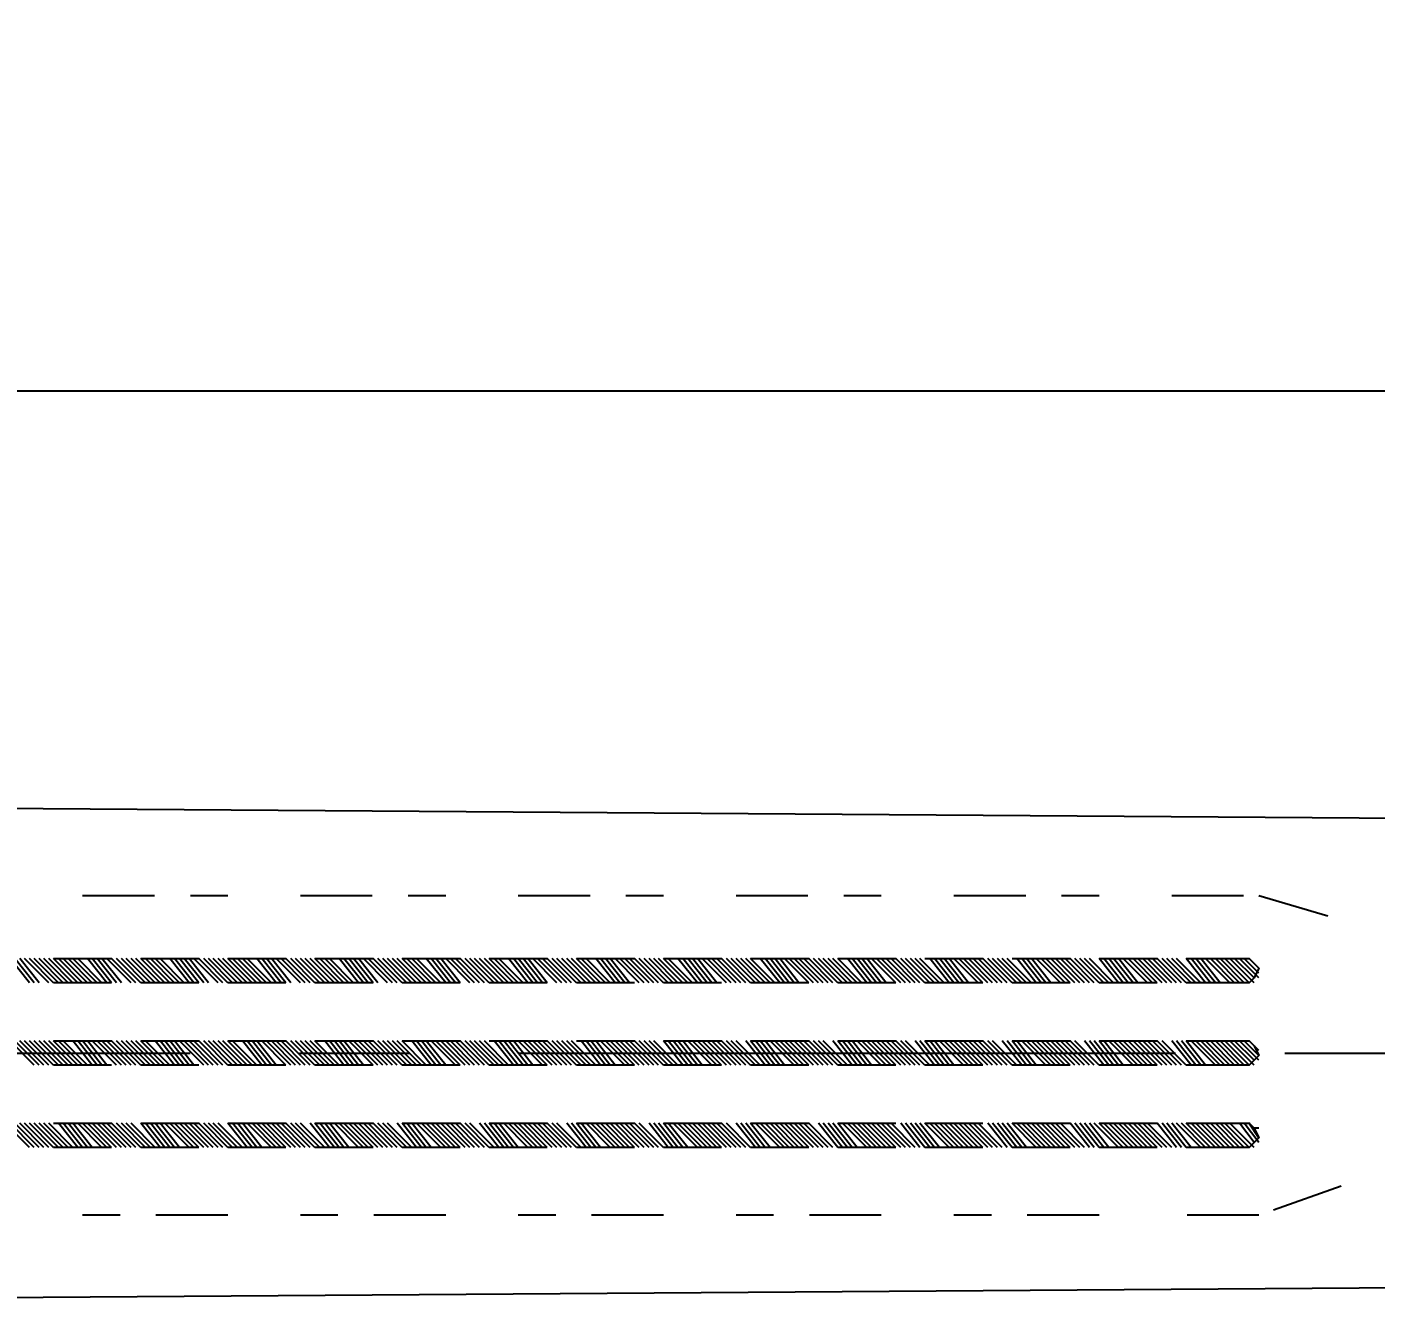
# Model space of a CAD drawing. Header units: millimetres. Extents: x 7018 to 13530, y 4187 to 5692.
# Drawn here: x 9951.52 to 9963.25, y 5208.81 to 5220.03 of the extents above; entities that cross this region are included whole.
import ezdxf

# ---------------------------------------------------------------- set-up
doc = ezdxf.new("R2010")
doc.units = ezdxf.units.MM
doc.linetypes.add('CENTER2', pattern=[28.575, 19.05, -3.175, 3.175, -3.175])
doc.linetypes.add('HIDDEN2', pattern=[0.1875, 0.125, -0.0625])
for name, color, linetype in [('Center Line', 2, 'CENTER2'), ('Dimension', 3, 'Continuous'), ('Hidden Line', 1, 'HIDDEN2')]:
    doc.layers.add(name, color=color, linetype=linetype)
doc.styles.get("Standard").update_dxf_attribs({"font": 'arial.ttf'})
doc.dimstyles.new('Standard$0', dxfattribs={"dimtxt": 2.3, "dimasz": 2, "dimexe": 1, "dimexo": 1, "dimgap": 1, "dimtad": 1, "dimdec": 1, "dimzin": 0, "dimdsep": 46, "dimtxsty": 'Standard', "dimcen": 0, "dimclrd": 4, "dimclre": 4, "dimclrt": 4, "dimadec": 1, "dimazin": 0, "dimtfac": 1, "dimtdec": 1, "dimtofl": 0, "dimtmove": 0, "dimatfit": 0, "dimfxl": 1, "dimtfillclr": 256, "dimtolj": 1, "dimtzin": 0, "dimlwd": -1, "dimlwe": -1, "dimarcsym": 1})

# ---------------------------------------------------------------- blocks, each defined once
blk = doc.blocks.new('*D2069')
at = {"layer": 'Defpoints', "color": 0, "transparency": 16777216}
for p in [(10077.711, 5216.858), (9928.786, 5213.351), (10077.711, 5213.351)]:
    blk.add_point(p, dxfattribs=at)
at = {"layer": 'Dimension', "color": 3, "transparency": 16777216}
for p, q in [((9928.786, 5213.601), (9928.786, 5217.108)), ((10077.711, 5213.601), (10077.711, 5217.108)), ((9930.786, 5216.858), (10075.711, 5216.858))]:
    blk.add_line(p, q, dxfattribs=at)
for points in [[(9930.786, 5217.191), (9930.786, 5216.525), (9928.786, 5216.858)], [(10075.711, 5217.191), (10075.711, 5216.525), (10077.711, 5216.858)]]:
    blk.add_solid(points, dxfattribs=at)
at = {"layer": 'Dimension', "transparency": 16777216, "insert": (10003.478, 5218.385), "char_height": 2.5, "attachment_point": 5}
blk.add_mtext('\\A1;149±2', dxfattribs=at)

msp = doc.modelspace()

# ---------------------------------------------------------------- linework, layer by layer
for p, q in [((9964.089, 5213.134), (9928.751, 5213.386)), ((9928.751, 5208.81), (9964.089, 5209.062))]:
    msp.add_line(p, q)
for points in [[(9951.537, 5211.709), (9951.369, 5211.919)], [(9951.579, 5211.709), (9951.411, 5211.919)], [(9951.622, 5211.709), (9951.453, 5211.919)], [(9951.706, 5211.709), (9951.495, 5211.919)], [(9951.748, 5211.709), (9951.537, 5211.919)], [(9951.79, 5211.709), (9951.579, 5211.919)], [(9951.832, 5211.709), (9951.622, 5211.919)], [(9951.874, 5211.709), (9951.664, 5211.919)], [(9951.916, 5211.709), (9951.706, 5211.919)], [(9951.959, 5211.709), (9951.748, 5211.919)], [(9951.748, 5211.919), (9952.253, 5211.919)], [(9952.001, 5211.709), (9951.79, 5211.919)], [(9952.043, 5211.709), (9951.832, 5211.919)], [(9952.085, 5211.709), (9951.874, 5211.919)], [(9952.127, 5211.709), (9951.916, 5211.919)], [(9952.169, 5211.709), (9951.959, 5211.919)], [(9952.211, 5211.709), (9952.043, 5211.919)], [(9952.253, 5211.709), (9952.085, 5211.919)], [(9952.296, 5211.709), (9952.127, 5211.919)], [(9952.338, 5211.709), (9952.169, 5211.919)], [(9952.422, 5211.709), (9952.211, 5211.919)], [(9952.464, 5211.709), (9952.253, 5211.919)], [(9952.506, 5211.709), (9952.296, 5211.919)], [(9952.548, 5211.709), (9952.338, 5211.919)], [(9952.59, 5211.709), (9952.38, 5211.919)], [(9952.632, 5211.709), (9952.422, 5211.919)], [(9952.675, 5211.709), (9952.464, 5211.919)], [(9952.717, 5211.709), (9952.506, 5211.919)], [(9952.506, 5211.919), (9953.012, 5211.919)], [(9952.759, 5211.709), (9952.548, 5211.919)], [(9952.801, 5211.709), (9952.59, 5211.919)], [(9952.843, 5211.709), (9952.632, 5211.919)], [(9952.885, 5211.709), (9952.675, 5211.919)], [(9952.927, 5211.709), (9952.759, 5211.919)], [(9952.969, 5211.709), (9952.801, 5211.919)], [(9953.012, 5211.709), (9952.843, 5211.919)], [(9953.054, 5211.709), (9952.885, 5211.919)], [(9953.096, 5211.709), (9952.927, 5211.919)], [(9953.18, 5211.709), (9952.969, 5211.919)], [(9953.222, 5211.709), (9953.012, 5211.919)], [(9953.264, 5211.709), (9953.054, 5211.919)], [(9953.306, 5211.709), (9953.096, 5211.919)], [(9953.349, 5211.709), (9953.138, 5211.919)], [(9953.391, 5211.709), (9953.18, 5211.919)], [(9953.433, 5211.709), (9953.222, 5211.919)], [(9953.475, 5211.709), (9953.264, 5211.919)], [(9953.264, 5211.919), (9953.77, 5211.919)], [(9953.517, 5211.709), (9953.306, 5211.919)], [(9953.559, 5211.709), (9953.349, 5211.919)], [(9953.601, 5211.709), (9953.391, 5211.919)], [(9953.643, 5211.709), (9953.433, 5211.919)], [(9953.685, 5211.709), (9953.517, 5211.919)], [(9953.728, 5211.709), (9953.559, 5211.919)], [(9953.77, 5211.709), (9953.601, 5211.919)], [(9953.812, 5211.709), (9953.643, 5211.919)], [(9953.896, 5211.709), (9953.685, 5211.919)], [(9953.938, 5211.709), (9953.728, 5211.919)], [(9953.98, 5211.709), (9953.77, 5211.919)], [(9954.022, 5211.709), (9953.812, 5211.919)], [(9954.065, 5211.709), (9953.854, 5211.919)], [(9954.107, 5211.709), (9953.896, 5211.919)], [(9954.149, 5211.709), (9953.938, 5211.919)], [(9954.191, 5211.709), (9953.98, 5211.919)], [(9954.233, 5211.709), (9954.022, 5211.919)], [(9954.022, 5211.919), (9954.528, 5211.919)], [(9954.275, 5211.709), (9954.065, 5211.919)], [(9954.317, 5211.709), (9954.107, 5211.919)], [(9954.359, 5211.709), (9954.149, 5211.919)], [(9954.402, 5211.709), (9954.233, 5211.919)], [(9954.444, 5211.709), (9954.275, 5211.919)], [(9954.486, 5211.709), (9954.317, 5211.919)], [(9954.528, 5211.709), (9954.359, 5211.919)], [(9954.57, 5211.709), (9954.402, 5211.919)], [(9954.654, 5211.709), (9954.444, 5211.919)], [(9954.696, 5211.709), (9954.486, 5211.919)], [(9954.738, 5211.709), (9954.528, 5211.919)], [(9954.781, 5211.709), (9954.57, 5211.919)], [(9954.823, 5211.709), (9954.612, 5211.919)], [(9954.865, 5211.709), (9954.654, 5211.919)], [(9954.907, 5211.709), (9954.696, 5211.919)], [(9954.949, 5211.709), (9954.738, 5211.919)], [(9954.991, 5211.709), (9954.781, 5211.919)], [(9954.781, 5211.919), (9955.286, 5211.919)], [(9955.033, 5211.709), (9954.823, 5211.919)], [(9955.075, 5211.709), (9954.865, 5211.919)], [(9955.118, 5211.709), (9954.907, 5211.919)], [(9955.16, 5211.709), (9954.991, 5211.919)], [(9955.202, 5211.709), (9955.033, 5211.919)], [(9955.244, 5211.709), (9955.075, 5211.919)], [(9955.286, 5211.709), (9955.118, 5211.919)], [(9955.37, 5211.709), (9955.16, 5211.919)], [(9955.412, 5211.709), (9955.202, 5211.919)], [(9955.454, 5211.709), (9955.244, 5211.919)], [(9955.497, 5211.709), (9955.286, 5211.919)], [(9955.539, 5211.709), (9955.328, 5211.919)], [(9955.581, 5211.709), (9955.37, 5211.919)], [(9955.623, 5211.709), (9955.412, 5211.919)], [(9955.665, 5211.709), (9955.454, 5211.919)], [(9955.707, 5211.709), (9955.497, 5211.919)], [(9955.749, 5211.709), (9955.539, 5211.919)], [(9955.539, 5211.919), (9956.044, 5211.919)], [(9955.791, 5211.709), (9955.581, 5211.919)], [(9955.834, 5211.709), (9955.623, 5211.919)], [(9955.876, 5211.709), (9955.707, 5211.919)], [(9955.918, 5211.709), (9955.749, 5211.919)], [(9955.96, 5211.709), (9955.791, 5211.919)], [(9956.002, 5211.709), (9955.834, 5211.919)], [(9956.044, 5211.709), (9955.876, 5211.919)], [(9956.128, 5211.709), (9955.918, 5211.919)], [(9956.171, 5211.709), (9955.96, 5211.919)], [(9956.213, 5211.709), (9956.002, 5211.919)], [(9956.255, 5211.709), (9956.044, 5211.919)], [(9956.297, 5211.709), (9956.086, 5211.919)], [(9956.339, 5211.709), (9956.128, 5211.919)], [(9956.381, 5211.709), (9956.171, 5211.919)], [(9956.423, 5211.709), (9956.213, 5211.919)], [(9956.465, 5211.709), (9956.255, 5211.919)], [(9956.507, 5211.709), (9956.297, 5211.919)], [(9956.297, 5211.919), (9956.802, 5211.919)], [(9956.55, 5211.709), (9956.339, 5211.919)], [(9956.592, 5211.709), (9956.381, 5211.919)], [(9956.634, 5211.709), (9956.465, 5211.919)], [(9956.676, 5211.709), (9956.507, 5211.919)], [(9956.718, 5211.709), (9956.55, 5211.919)], [(9956.76, 5211.709), (9956.592, 5211.919)], [(9956.844, 5211.709), (9956.634, 5211.919)], [(9956.887, 5211.709), (9956.676, 5211.919)], [(9956.929, 5211.709), (9956.718, 5211.919)], [(9956.971, 5211.709), (9956.76, 5211.919)], [(9957.013, 5211.709), (9956.802, 5211.919)], [(9957.055, 5211.709), (9956.844, 5211.919)], [(9957.097, 5211.709), (9956.887, 5211.919)], [(9957.139, 5211.709), (9956.929, 5211.919)], [(9957.181, 5211.709), (9956.971, 5211.919)], [(9957.224, 5211.709), (9957.013, 5211.919)], [(9957.266, 5211.709), (9957.055, 5211.919)], [(9957.055, 5211.919), (9957.56, 5211.919)], [(9957.308, 5211.709), (9957.097, 5211.919)], [(9957.35, 5211.709), (9957.181, 5211.919)], [(9957.392, 5211.709), (9957.224, 5211.919)], [(9957.434, 5211.709), (9957.266, 5211.919)], [(9957.476, 5211.709), (9957.308, 5211.919)], [(9957.518, 5211.709), (9957.35, 5211.919)], [(9957.603, 5211.709), (9957.392, 5211.919)], [(9957.645, 5211.709), (9957.434, 5211.919)], [(9957.687, 5211.709), (9957.476, 5211.919)], [(9957.729, 5211.709), (9957.518, 5211.919)], [(9957.771, 5211.709), (9957.56, 5211.919)], [(9957.813, 5211.709), (9957.603, 5211.919)], [(9957.855, 5211.709), (9957.645, 5211.919)], [(9957.897, 5211.709), (9957.687, 5211.919)], [(9957.94, 5211.709), (9957.729, 5211.919)], [(9957.982, 5211.709), (9957.771, 5211.919)], [(9958.024, 5211.709), (9957.813, 5211.919)], [(9957.813, 5211.919), (9958.319, 5211.919)], [(9958.066, 5211.709), (9957.897, 5211.919)], [(9958.108, 5211.709), (9957.94, 5211.919)], [(9958.15, 5211.709), (9957.982, 5211.919)], [(9958.192, 5211.709), (9958.024, 5211.919)], [(9958.234, 5211.709), (9958.066, 5211.919)], [(9958.319, 5211.709), (9958.108, 5211.919)], [(9958.361, 5211.709), (9958.15, 5211.919)], [(9958.403, 5211.709), (9958.192, 5211.919)], [(9958.445, 5211.709), (9958.234, 5211.919)], [(9958.487, 5211.709), (9958.277, 5211.919)], [(9958.529, 5211.709), (9958.319, 5211.919)], [(9958.571, 5211.709), (9958.361, 5211.919)], [(9958.613, 5211.709), (9958.403, 5211.919)], [(9958.656, 5211.709), (9958.445, 5211.919)], [(9958.698, 5211.709), (9958.487, 5211.919)], [(9958.74, 5211.709), (9958.529, 5211.919)], [(9958.782, 5211.709), (9958.571, 5211.919)], [(9958.571, 5211.919), (9959.077, 5211.919)], [(9958.824, 5211.709), (9958.656, 5211.919)], [(9958.866, 5211.709), (9958.698, 5211.919)], [(9958.908, 5211.709), (9958.74, 5211.919)], [(9958.95, 5211.709), (9958.782, 5211.919)], [(9958.993, 5211.709), (9958.824, 5211.919)], [(9959.077, 5211.709), (9958.866, 5211.919)], [(9959.119, 5211.709), (9958.908, 5211.919)], [(9959.161, 5211.709), (9958.95, 5211.919)], [(9959.203, 5211.709), (9958.993, 5211.919)], [(9959.245, 5211.709), (9959.035, 5211.919)], [(9959.287, 5211.709), (9959.077, 5211.919)], [(9959.329, 5211.709), (9959.119, 5211.919)], [(9959.372, 5211.709), (9959.161, 5211.919)], [(9959.414, 5211.709), (9959.203, 5211.919)], [(9959.456, 5211.709), (9959.245, 5211.919)], [(9959.498, 5211.709), (9959.287, 5211.919)], [(9959.329, 5211.919), (9959.835, 5211.919)], [(9959.54, 5211.709), (9959.372, 5211.919)], [(9959.582, 5211.709), (9959.414, 5211.919)], [(9959.624, 5211.709), (9959.456, 5211.919)], [(9959.666, 5211.709), (9959.498, 5211.919)], [(9959.709, 5211.709), (9959.54, 5211.919)], [(9959.793, 5211.709), (9959.582, 5211.919)], [(9959.835, 5211.709), (9959.624, 5211.919)], [(9959.877, 5211.709), (9959.666, 5211.919)], [(9959.919, 5211.709), (9959.709, 5211.919)], [(9959.961, 5211.709), (9959.751, 5211.919)], [(9960.003, 5211.709), (9959.793, 5211.919)], [(9960.046, 5211.709), (9959.835, 5211.919)], [(9960.088, 5211.709), (9959.877, 5211.919)], [(9960.13, 5211.709), (9959.919, 5211.919)], [(9960.172, 5211.709), (9959.961, 5211.919)], [(9960.214, 5211.709), (9960.003, 5211.919)], [(9960.256, 5211.709), (9960.046, 5211.919)], [(9960.088, 5211.919), (9960.593, 5211.919)], [(9960.298, 5211.709), (9960.13, 5211.919)], [(9960.34, 5211.709), (9960.172, 5211.919)], [(9960.382, 5211.709), (9960.214, 5211.919)], [(9960.425, 5211.709), (9960.256, 5211.919)], [(9960.509, 5211.709), (9960.298, 5211.919)], [(9960.551, 5211.709), (9960.34, 5211.919)], [(9960.593, 5211.709), (9960.382, 5211.919)], [(9960.635, 5211.709), (9960.425, 5211.919)], [(9960.677, 5211.709), (9960.467, 5211.919)], [(9960.719, 5211.709), (9960.509, 5211.919)], [(9960.762, 5211.709), (9960.551, 5211.919)], [(9960.804, 5211.709), (9960.593, 5211.919)], [(9960.846, 5211.709), (9960.635, 5211.919)], [(9960.888, 5211.709), (9960.677, 5211.919)], [(9960.93, 5211.709), (9960.719, 5211.919)], [(9960.972, 5211.709), (9960.762, 5211.919)], [(9961.014, 5211.709), (9960.846, 5211.919)], [(9960.846, 5211.919), (9961.351, 5211.919)], [(9961.056, 5211.709), (9960.888, 5211.919)], [(9961.099, 5211.709), (9960.93, 5211.919)], [(9961.141, 5211.709), (9960.972, 5211.919)], [(9961.183, 5211.709), (9961.014, 5211.919)], [(9961.267, 5211.709), (9961.056, 5211.919)], [(9961.309, 5211.709), (9961.099, 5211.919)], [(9961.351, 5211.709), (9961.141, 5211.919)], [(9961.393, 5211.709), (9961.183, 5211.919)], [(9961.435, 5211.709), (9961.225, 5211.919)], [(9961.478, 5211.709), (9961.267, 5211.919)], [(9961.52, 5211.709), (9961.309, 5211.919)], [(9961.562, 5211.709), (9961.351, 5211.919)], [(9961.604, 5211.709), (9961.393, 5211.919)], [(9961.646, 5211.709), (9961.435, 5211.919)], [(9961.688, 5211.709), (9961.478, 5211.919)], [(9961.73, 5211.709), (9961.52, 5211.919)], [(9961.772, 5211.709), (9961.604, 5211.919)], [(9961.604, 5211.919), (9962.151, 5211.919), (9962.194, 5211.877), (9962.236, 5211.835), (9962.194, 5211.751), (9962.151, 5211.709), (9961.604, 5211.709)], [(9961.815, 5211.709), (9961.646, 5211.919)], [(9961.857, 5211.709), (9961.688, 5211.919)], [(9961.899, 5211.709), (9961.73, 5211.919)], [(9961.983, 5211.709), (9961.772, 5211.919)], [(9962.025, 5211.709), (9961.815, 5211.919)], [(9962.067, 5211.709), (9961.857, 5211.919)], [(9962.109, 5211.709), (9961.899, 5211.919)], [(9962.151, 5211.709), (9961.941, 5211.919)], [(9962.194, 5211.709), (9961.983, 5211.919)], [(9962.194, 5211.751), (9962.025, 5211.919)], [(9962.236, 5211.751), (9962.067, 5211.919)], [(9962.236, 5211.793), (9962.109, 5211.919)], [(9962.236, 5211.835), (9962.151, 5211.919)], [(9952.253, 5211.709), (9951.748, 5211.709)], [(9953.012, 5211.709), (9952.506, 5211.709)], [(9953.77, 5211.709), (9953.264, 5211.709)], [(9954.528, 5211.709), (9954.022, 5211.709)], [(9955.286, 5211.709), (9954.781, 5211.709)], [(9956.044, 5211.709), (9955.539, 5211.709)], [(9956.802, 5211.709), (9956.297, 5211.709)], [(9957.56, 5211.709), (9957.055, 5211.709)], [(9958.319, 5211.709), (9957.813, 5211.709)], [(9959.077, 5211.709), (9958.571, 5211.709)], [(9959.835, 5211.709), (9959.329, 5211.709)], [(9960.593, 5211.709), (9960.088, 5211.709)], [(9961.351, 5211.709), (9960.846, 5211.709)], [(9951.579, 5210.993), (9951.369, 5211.203)], [(9951.622, 5210.993), (9951.411, 5211.203)], [(9951.664, 5210.993), (9951.453, 5211.203)], [(9951.706, 5210.993), (9951.495, 5211.203)], [(9951.748, 5210.993), (9951.537, 5211.203)], [(9951.79, 5210.993), (9951.579, 5211.203)], [(9951.832, 5210.993), (9951.622, 5211.203)], [(9951.874, 5210.993), (9951.664, 5211.203)], [(9951.916, 5210.993), (9951.706, 5211.203)], [(9951.959, 5210.993), (9951.748, 5211.203)], [(9951.748, 5211.203), (9952.253, 5211.203)], [(9952.001, 5210.993), (9951.79, 5211.203)], [(9952.043, 5210.993), (9951.832, 5211.203)], [(9952.085, 5210.993), (9951.916, 5211.203)], [(9952.127, 5210.993), (9951.959, 5211.203)], [(9952.169, 5210.993), (9952.001, 5211.203)], [(9952.211, 5210.993), (9952.043, 5211.203)], [(9952.296, 5210.993), (9952.085, 5211.203)], [(9952.338, 5210.993), (9952.127, 5211.203)], [(9952.38, 5210.993), (9952.169, 5211.203)], [(9952.422, 5210.993), (9952.211, 5211.203)], [(9952.464, 5210.993), (9952.253, 5211.203)], [(9952.506, 5210.993), (9952.296, 5211.203)], [(9952.548, 5210.993), (9952.338, 5211.203)], [(9952.59, 5210.993), (9952.38, 5211.203)], [(9952.632, 5210.993), (9952.422, 5211.203)], [(9952.675, 5210.993), (9952.464, 5211.203)], [(9952.717, 5210.993), (9952.506, 5211.203)], [(9952.506, 5211.203), (9953.012, 5211.203)], [(9952.759, 5210.993), (9952.548, 5211.203)], [(9952.801, 5210.993), (9952.632, 5211.203)], [(9952.843, 5210.993), (9952.675, 5211.203)], [(9952.885, 5210.993), (9952.717, 5211.203)], [(9952.927, 5210.993), (9952.759, 5211.203)], [(9952.969, 5210.993), (9952.801, 5211.203)], [(9953.054, 5210.993), (9952.843, 5211.203)], [(9953.096, 5210.993), (9952.885, 5211.203)], [(9953.138, 5210.993), (9952.927, 5211.203)], [(9953.18, 5210.993), (9952.969, 5211.203)], [(9953.222, 5210.993), (9953.012, 5211.203)], [(9953.264, 5210.993), (9953.054, 5211.203)], [(9953.306, 5210.993), (9953.096, 5211.203)], [(9953.349, 5210.993), (9953.138, 5211.203)], [(9953.391, 5210.993), (9953.18, 5211.203)], [(9953.433, 5210.993), (9953.222, 5211.203)], [(9953.475, 5210.993), (9953.264, 5211.203)], [(9953.264, 5211.203), (9953.77, 5211.203)], [(9953.517, 5210.993), (9953.306, 5211.203)], [(9953.559, 5210.993), (9953.391, 5211.203)], [(9953.601, 5210.993), (9953.433, 5211.203)], [(9953.643, 5210.993), (9953.475, 5211.203)], [(9953.685, 5210.993), (9953.517, 5211.203)], [(9953.77, 5210.993), (9953.559, 5211.203)], [(9953.812, 5210.993), (9953.601, 5211.203)], [(9953.854, 5210.993), (9953.643, 5211.203)], [(9953.896, 5210.993), (9953.685, 5211.203)], [(9953.938, 5210.993), (9953.728, 5211.203)], [(9953.98, 5210.993), (9953.77, 5211.203)], [(9954.022, 5210.993), (9953.812, 5211.203)], [(9954.065, 5210.993), (9953.854, 5211.203)], [(9954.107, 5210.993), (9953.896, 5211.203)], [(9954.149, 5210.993), (9953.938, 5211.203)], [(9954.191, 5210.993), (9953.98, 5211.203)], [(9954.233, 5210.993), (9954.022, 5211.203)], [(9954.022, 5211.203), (9954.528, 5211.203)], [(9954.275, 5210.993), (9954.107, 5211.203)], [(9954.317, 5210.993), (9954.149, 5211.203)], [(9954.359, 5210.993), (9954.191, 5211.203)], [(9954.402, 5210.993), (9954.233, 5211.203)], [(9954.444, 5210.993), (9954.275, 5211.203)], [(9954.528, 5210.993), (9954.317, 5211.203)], [(9954.57, 5210.993), (9954.359, 5211.203)], [(9954.612, 5210.993), (9954.402, 5211.203)], [(9954.654, 5210.993), (9954.444, 5211.203)], [(9954.696, 5210.993), (9954.486, 5211.203)], [(9954.738, 5210.993), (9954.528, 5211.203)], [(9954.781, 5210.993), (9954.57, 5211.203)], [(9954.823, 5210.993), (9954.612, 5211.203)], [(9954.865, 5210.993), (9954.654, 5211.203)], [(9954.907, 5210.993), (9954.696, 5211.203)], [(9954.949, 5210.993), (9954.738, 5211.203)], [(9954.991, 5210.993), (9954.781, 5211.203)], [(9954.781, 5211.203), (9955.286, 5211.203)], [(9955.033, 5210.993), (9954.865, 5211.203)], [(9955.075, 5210.993), (9954.907, 5211.203)], [(9955.118, 5210.993), (9954.949, 5211.203)], [(9955.16, 5210.993), (9954.991, 5211.203)], [(9955.244, 5210.993), (9955.033, 5211.203)], [(9955.286, 5210.993), (9955.075, 5211.203)], [(9955.328, 5210.993), (9955.118, 5211.203)], [(9955.37, 5210.993), (9955.16, 5211.203)], [(9955.412, 5210.993), (9955.202, 5211.203)], [(9955.454, 5210.993), (9955.244, 5211.203)], [(9955.497, 5210.993), (9955.286, 5211.203)], [(9955.539, 5210.993), (9955.328, 5211.203)], [(9955.581, 5210.993), (9955.37, 5211.203)], [(9955.623, 5210.993), (9955.412, 5211.203)], [(9955.665, 5210.993), (9955.454, 5211.203)], [(9955.707, 5210.993), (9955.497, 5211.203)], [(9955.539, 5211.203), (9956.044, 5211.203)], [(9955.749, 5210.993), (9955.581, 5211.203)], [(9955.791, 5210.993), (9955.623, 5211.203)], [(9955.834, 5210.993), (9955.665, 5211.203)], [(9955.876, 5210.993), (9955.707, 5211.203)], [(9955.918, 5210.993), (9955.749, 5211.203)], [(9956.002, 5210.993), (9955.791, 5211.203)], [(9956.044, 5210.993), (9955.834, 5211.203)], [(9956.086, 5210.993), (9955.876, 5211.203)], [(9956.128, 5210.993), (9955.918, 5211.203)], [(9956.171, 5210.993), (9955.96, 5211.203)], [(9956.213, 5210.993), (9956.002, 5211.203)], [(9956.255, 5210.993), (9956.044, 5211.203)], [(9956.297, 5210.993), (9956.086, 5211.203)], [(9956.339, 5210.993), (9956.128, 5211.203)], [(9956.381, 5210.993), (9956.171, 5211.203)], [(9956.423, 5210.993), (9956.213, 5211.203)], [(9956.465, 5210.993), (9956.255, 5211.203)], [(9956.297, 5211.203), (9956.802, 5211.203)], [(9956.507, 5210.993), (9956.339, 5211.203)], [(9956.55, 5210.993), (9956.381, 5211.203)], [(9956.592, 5210.993), (9956.423, 5211.203)], [(9956.634, 5210.993), (9956.465, 5211.203)], [(9956.718, 5210.993), (9956.507, 5211.203)], [(9956.76, 5210.993), (9956.55, 5211.203)], [(9956.802, 5210.993), (9956.592, 5211.203)], [(9956.844, 5210.993), (9956.634, 5211.203)], [(9956.887, 5210.993), (9956.676, 5211.203)], [(9956.929, 5210.993), (9956.718, 5211.203)], [(9956.971, 5210.993), (9956.76, 5211.203)], [(9957.013, 5210.993), (9956.802, 5211.203)], [(9957.055, 5210.993), (9956.844, 5211.203)], [(9957.097, 5210.993), (9956.887, 5211.203)], [(9957.139, 5210.993), (9956.929, 5211.203)], [(9957.181, 5210.993), (9956.971, 5211.203)], [(9957.224, 5210.993), (9957.055, 5211.203)], [(9957.055, 5211.203), (9957.56, 5211.203)], [(9957.266, 5210.993), (9957.097, 5211.203)], [(9957.308, 5210.993), (9957.139, 5211.203)], [(9957.35, 5210.993), (9957.181, 5211.203)], [(9957.392, 5210.993), (9957.224, 5211.203)], [(9957.476, 5210.993), (9957.266, 5211.203)], [(9957.518, 5210.993), (9957.308, 5211.203)], [(9957.56, 5210.993), (9957.35, 5211.203)], [(9957.603, 5210.993), (9957.392, 5211.203)], [(9957.645, 5210.993), (9957.434, 5211.203)], [(9957.687, 5210.993), (9957.476, 5211.203)], [(9957.729, 5210.993), (9957.518, 5211.203)], [(9957.771, 5210.993), (9957.56, 5211.203)], [(9957.813, 5210.993), (9957.603, 5211.203)], [(9957.855, 5210.993), (9957.645, 5211.203)], [(9957.897, 5210.993), (9957.687, 5211.203)], [(9957.94, 5210.993), (9957.771, 5211.203)], [(9957.982, 5210.993), (9957.813, 5211.203)], [(9957.813, 5211.203), (9958.319, 5211.203)], [(9958.024, 5210.993), (9957.855, 5211.203)], [(9958.066, 5210.993), (9957.897, 5211.203)], [(9958.108, 5210.993), (9957.94, 5211.203)], [(9958.192, 5210.993), (9957.982, 5211.203)], [(9958.234, 5210.993), (9958.024, 5211.203)], [(9958.277, 5210.993), (9958.066, 5211.203)], [(9958.319, 5210.993), (9958.108, 5211.203)], [(9958.361, 5210.993), (9958.15, 5211.203)], [(9958.403, 5210.993), (9958.192, 5211.203)], [(9958.445, 5210.993), (9958.234, 5211.203)], [(9958.487, 5210.993), (9958.277, 5211.203)], [(9958.529, 5210.993), (9958.319, 5211.203)], [(9958.571, 5210.993), (9958.361, 5211.203)], [(9958.613, 5210.993), (9958.403, 5211.203)], [(9958.656, 5210.993), (9958.445, 5211.203)], [(9958.698, 5210.993), (9958.529, 5211.203)], [(9958.74, 5210.993), (9958.571, 5211.203)], [(9958.571, 5211.203), (9959.077, 5211.203)], [(9958.782, 5210.993), (9958.613, 5211.203)], [(9958.824, 5210.993), (9958.656, 5211.203)], [(9958.866, 5210.993), (9958.698, 5211.203)], [(9958.95, 5210.993), (9958.74, 5211.203)], [(9958.993, 5210.993), (9958.782, 5211.203)], [(9959.035, 5210.993), (9958.824, 5211.203)], [(9959.077, 5210.993), (9958.866, 5211.203)], [(9959.119, 5210.993), (9958.908, 5211.203)], [(9959.161, 5210.993), (9958.95, 5211.203)], [(9959.203, 5210.993), (9958.993, 5211.203)], [(9959.245, 5210.993), (9959.035, 5211.203)], [(9959.287, 5210.993), (9959.077, 5211.203)], [(9959.329, 5210.993), (9959.119, 5211.203)], [(9959.372, 5210.993), (9959.161, 5211.203)], [(9959.414, 5210.993), (9959.245, 5211.203)], [(9959.456, 5210.993), (9959.287, 5211.203)], [(9959.498, 5210.993), (9959.329, 5211.203)], [(9959.329, 5211.203), (9959.835, 5211.203)], [(9959.54, 5210.993), (9959.372, 5211.203)], [(9959.582, 5210.993), (9959.414, 5211.203)], [(9959.666, 5210.993), (9959.456, 5211.203)], [(9959.709, 5210.993), (9959.498, 5211.203)], [(9959.751, 5210.993), (9959.54, 5211.203)], [(9959.793, 5210.993), (9959.582, 5211.203)], [(9959.835, 5210.993), (9959.624, 5211.203)], [(9959.877, 5210.993), (9959.666, 5211.203)], [(9959.919, 5210.993), (9959.709, 5211.203)], [(9959.961, 5210.993), (9959.751, 5211.203)], [(9960.003, 5210.993), (9959.793, 5211.203)], [(9960.046, 5210.993), (9959.835, 5211.203)], [(9960.088, 5210.993), (9959.877, 5211.203)], [(9960.13, 5210.993), (9959.919, 5211.203)], [(9960.172, 5210.993), (9960.003, 5211.203)], [(9960.214, 5210.993), (9960.046, 5211.203)], [(9960.256, 5210.993), (9960.088, 5211.203)], [(9960.088, 5211.203), (9960.593, 5211.203)], [(9960.298, 5210.993), (9960.13, 5211.203)], [(9960.382, 5210.993), (9960.172, 5211.203)], [(9960.425, 5210.993), (9960.214, 5211.203)], [(9960.467, 5210.993), (9960.256, 5211.203)], [(9960.509, 5210.993), (9960.298, 5211.203)], [(9960.551, 5210.993), (9960.34, 5211.203)], [(9960.593, 5210.993), (9960.382, 5211.203)], [(9960.635, 5210.993), (9960.425, 5211.203)], [(9960.677, 5210.993), (9960.467, 5211.203)], [(9960.719, 5210.993), (9960.509, 5211.203)], [(9960.762, 5210.993), (9960.551, 5211.203)], [(9960.804, 5210.993), (9960.593, 5211.203)], [(9960.846, 5210.993), (9960.635, 5211.203)], [(9960.888, 5210.993), (9960.719, 5211.203)], [(9960.93, 5210.993), (9960.762, 5211.203)], [(9960.972, 5210.993), (9960.804, 5211.203)], [(9961.014, 5210.993), (9960.846, 5211.203)], [(9960.846, 5211.203), (9961.351, 5211.203)], [(9961.056, 5210.993), (9960.888, 5211.203)], [(9961.141, 5210.993), (9960.93, 5211.203)], [(9961.183, 5210.993), (9960.972, 5211.203)], [(9961.225, 5210.993), (9961.014, 5211.203)], [(9961.267, 5210.993), (9961.056, 5211.203)], [(9961.309, 5210.993), (9961.099, 5211.203)], [(9961.351, 5210.993), (9961.141, 5211.203)], [(9961.393, 5210.993), (9961.183, 5211.203)], [(9961.435, 5210.993), (9961.225, 5211.203)], [(9961.478, 5210.993), (9961.267, 5211.203)], [(9961.52, 5210.993), (9961.309, 5211.203)], [(9961.562, 5210.993), (9961.351, 5211.203)], [(9961.604, 5210.993), (9961.393, 5211.203)], [(9961.646, 5210.993), (9961.478, 5211.203)], [(9961.688, 5210.993), (9961.52, 5211.203)], [(9961.73, 5210.993), (9961.562, 5211.203)], [(9961.772, 5210.993), (9961.604, 5211.203)], [(9961.604, 5211.203), (9962.151, 5211.203), (9962.194, 5211.161), (9962.236, 5211.077), (9962.194, 5211.035), (9962.151, 5210.993), (9961.604, 5210.993)], [(9961.857, 5210.993), (9961.646, 5211.203)], [(9961.899, 5210.993), (9961.688, 5211.203)], [(9961.941, 5210.993), (9961.73, 5211.203)], [(9961.983, 5210.993), (9961.772, 5211.203)], [(9962.025, 5210.993), (9961.815, 5211.203)], [(9962.067, 5210.993), (9961.857, 5211.203)], [(9962.109, 5210.993), (9961.899, 5211.203)], [(9962.151, 5210.993), (9961.941, 5211.203)], [(9962.194, 5210.993), (9961.983, 5211.203)], [(9962.194, 5211.035), (9962.025, 5211.203)], [(9962.236, 5211.035), (9962.067, 5211.203)], [(9962.236, 5211.077), (9962.109, 5211.203)], [(9962.236, 5211.119), (9962.194, 5211.161)], [(9952.253, 5210.993), (9951.748, 5210.993)], [(9953.012, 5210.993), (9952.506, 5210.993)], [(9953.77, 5210.993), (9953.264, 5210.993)], [(9954.528, 5210.993), (9954.022, 5210.993)], [(9955.286, 5210.993), (9954.781, 5210.993)], [(9956.044, 5210.993), (9955.539, 5210.993)], [(9956.802, 5210.993), (9956.297, 5210.993)], [(9957.56, 5210.993), (9957.055, 5210.993)], [(9958.319, 5210.993), (9957.813, 5210.993)], [(9959.077, 5210.993), (9958.571, 5210.993)], [(9959.835, 5210.993), (9959.329, 5210.993)], [(9960.593, 5210.993), (9960.088, 5210.993)], [(9961.351, 5210.993), (9960.846, 5210.993)], [(9951.537, 5210.277), (9951.327, 5210.487)], [(9951.579, 5210.277), (9951.369, 5210.487)], [(9951.622, 5210.277), (9951.411, 5210.487)], [(9951.664, 5210.277), (9951.453, 5210.487)], [(9951.706, 5210.277), (9951.495, 5210.487)], [(9951.748, 5210.277), (9951.537, 5210.487)], [(9951.79, 5210.277), (9951.579, 5210.487)], [(9951.832, 5210.277), (9951.622, 5210.487)], [(9951.874, 5210.277), (9951.664, 5210.487)], [(9951.916, 5210.277), (9951.706, 5210.487)], [(9951.748, 5210.487), (9952.253, 5210.487)], [(9951.959, 5210.277), (9951.79, 5210.487)], [(9952.001, 5210.277), (9951.832, 5210.487)], [(9952.043, 5210.277), (9951.874, 5210.487)], [(9952.085, 5210.277), (9951.916, 5210.487)], [(9952.169, 5210.277), (9951.959, 5210.487)], [(9952.211, 5210.277), (9952.001, 5210.487)], [(9952.253, 5210.277), (9952.043, 5210.487)], [(9952.296, 5210.277), (9952.085, 5210.487)], [(9952.338, 5210.277), (9952.127, 5210.487)], [(9952.38, 5210.277), (9952.169, 5210.487)], [(9952.422, 5210.277), (9952.211, 5210.487)], [(9952.464, 5210.277), (9952.253, 5210.487)], [(9952.506, 5210.277), (9952.296, 5210.487)], [(9952.548, 5210.277), (9952.338, 5210.487)], [(9952.59, 5210.277), (9952.38, 5210.487)], [(9952.632, 5210.277), (9952.422, 5210.487)], [(9952.675, 5210.277), (9952.506, 5210.487)], [(9952.506, 5210.487), (9953.012, 5210.487)], [(9952.717, 5210.277), (9952.548, 5210.487)], [(9952.759, 5210.277), (9952.59, 5210.487)], [(9952.801, 5210.277), (9952.632, 5210.487)], [(9952.843, 5210.277), (9952.675, 5210.487)], [(9952.927, 5210.277), (9952.717, 5210.487)], [(9952.969, 5210.277), (9952.759, 5210.487)], [(9953.012, 5210.277), (9952.801, 5210.487)], [(9953.054, 5210.277), (9952.843, 5210.487)], [(9953.096, 5210.277), (9952.885, 5210.487)], [(9953.138, 5210.277), (9952.927, 5210.487)], [(9953.18, 5210.277), (9952.969, 5210.487)], [(9953.222, 5210.277), (9953.012, 5210.487)], [(9953.264, 5210.277), (9953.054, 5210.487)], [(9953.306, 5210.277), (9953.096, 5210.487)], [(9953.349, 5210.277), (9953.138, 5210.487)], [(9953.391, 5210.277), (9953.18, 5210.487)], [(9953.433, 5210.277), (9953.264, 5210.487)], [(9953.264, 5210.487), (9953.77, 5210.487)], [(9953.475, 5210.277), (9953.306, 5210.487)], [(9953.517, 5210.277), (9953.349, 5210.487)], [(9953.559, 5210.277), (9953.391, 5210.487)], [(9953.643, 5210.277), (9953.433, 5210.487)], [(9953.685, 5210.277), (9953.475, 5210.487)], [(9953.728, 5210.277), (9953.517, 5210.487)], [(9953.77, 5210.277), (9953.559, 5210.487)], [(9953.812, 5210.277), (9953.601, 5210.487)], [(9953.854, 5210.277), (9953.643, 5210.487)], [(9953.896, 5210.277), (9953.685, 5210.487)], [(9953.938, 5210.277), (9953.728, 5210.487)], [(9953.98, 5210.277), (9953.77, 5210.487)], [(9954.022, 5210.277), (9953.812, 5210.487)], [(9954.065, 5210.277), (9953.854, 5210.487)], [(9954.107, 5210.277), (9953.896, 5210.487)], [(9954.149, 5210.277), (9953.98, 5210.487)], [(9954.191, 5210.277), (9954.022, 5210.487)], [(9954.022, 5210.487), (9954.528, 5210.487)], [(9954.233, 5210.277), (9954.065, 5210.487)], [(9954.275, 5210.277), (9954.107, 5210.487)], [(9954.317, 5210.277), (9954.149, 5210.487)], [(9954.402, 5210.277), (9954.191, 5210.487)], [(9954.444, 5210.277), (9954.233, 5210.487)], [(9954.486, 5210.277), (9954.275, 5210.487)], [(9954.528, 5210.277), (9954.317, 5210.487)], [(9954.57, 5210.277), (9954.359, 5210.487)], [(9954.612, 5210.277), (9954.402, 5210.487)], [(9954.654, 5210.277), (9954.444, 5210.487)], [(9954.696, 5210.277), (9954.486, 5210.487)], [(9954.738, 5210.277), (9954.528, 5210.487)], [(9954.781, 5210.277), (9954.57, 5210.487)], [(9954.823, 5210.277), (9954.612, 5210.487)], [(9954.865, 5210.277), (9954.654, 5210.487)], [(9954.907, 5210.277), (9954.738, 5210.487)], [(9954.949, 5210.277), (9954.781, 5210.487)], [(9954.781, 5210.487), (9955.286, 5210.487)], [(9954.991, 5210.277), (9954.823, 5210.487)], [(9955.033, 5210.277), (9954.865, 5210.487)], [(9955.118, 5210.277), (9954.907, 5210.487)], [(9955.16, 5210.277), (9954.949, 5210.487)], [(9955.202, 5210.277), (9954.991, 5210.487)], [(9955.244, 5210.277), (9955.033, 5210.487)], [(9955.286, 5210.277), (9955.075, 5210.487)], [(9955.328, 5210.277), (9955.118, 5210.487)], [(9955.37, 5210.277), (9955.16, 5210.487)], [(9955.412, 5210.277), (9955.202, 5210.487)], [(9955.454, 5210.277), (9955.244, 5210.487)], [(9955.497, 5210.277), (9955.286, 5210.487)], [(9955.539, 5210.277), (9955.328, 5210.487)], [(9955.581, 5210.277), (9955.37, 5210.487)], [(9955.623, 5210.277), (9955.454, 5210.487)], [(9955.665, 5210.277), (9955.497, 5210.487)], [(9955.707, 5210.277), (9955.539, 5210.487)], [(9955.539, 5210.487), (9956.044, 5210.487)], [(9955.749, 5210.277), (9955.581, 5210.487)], [(9955.791, 5210.277), (9955.623, 5210.487)], [(9955.876, 5210.277), (9955.665, 5210.487)], [(9955.918, 5210.277), (9955.707, 5210.487)], [(9955.96, 5210.277), (9955.749, 5210.487)], [(9956.002, 5210.277), (9955.791, 5210.487)], [(9956.044, 5210.277), (9955.834, 5210.487)], [(9956.086, 5210.277), (9955.876, 5210.487)], [(9956.128, 5210.277), (9955.918, 5210.487)], [(9956.171, 5210.277), (9955.96, 5210.487)], [(9956.213, 5210.277), (9956.002, 5210.487)], [(9956.255, 5210.277), (9956.044, 5210.487)], [(9956.297, 5210.277), (9956.086, 5210.487)], [(9956.339, 5210.277), (9956.128, 5210.487)], [(9956.381, 5210.277), (9956.213, 5210.487)], [(9956.423, 5210.277), (9956.255, 5210.487)], [(9956.465, 5210.277), (9956.297, 5210.487)], [(9956.297, 5210.487), (9956.802, 5210.487)], [(9956.507, 5210.277), (9956.339, 5210.487)], [(9956.592, 5210.277), (9956.381, 5210.487)], [(9956.634, 5210.277), (9956.423, 5210.487)], [(9956.676, 5210.277), (9956.465, 5210.487)], [(9956.718, 5210.277), (9956.507, 5210.487)], [(9956.76, 5210.277), (9956.55, 5210.487)], [(9956.802, 5210.277), (9956.592, 5210.487)], [(9956.844, 5210.277), (9956.634, 5210.487)], [(9956.887, 5210.277), (9956.676, 5210.487)], [(9956.929, 5210.277), (9956.718, 5210.487)], [(9956.971, 5210.277), (9956.76, 5210.487)], [(9957.013, 5210.277), (9956.802, 5210.487)], [(9957.055, 5210.277), (9956.844, 5210.487)], [(9957.097, 5210.277), (9956.929, 5210.487)], [(9957.139, 5210.277), (9956.971, 5210.487)], [(9957.181, 5210.277), (9957.013, 5210.487)], [(9957.224, 5210.277), (9957.055, 5210.487)], [(9957.055, 5210.487), (9957.56, 5210.487)], [(9957.266, 5210.277), (9957.097, 5210.487)], [(9957.35, 5210.277), (9957.139, 5210.487)], [(9957.392, 5210.277), (9957.181, 5210.487)], [(9957.434, 5210.277), (9957.224, 5210.487)], [(9957.476, 5210.277), (9957.266, 5210.487)], [(9957.518, 5210.277), (9957.308, 5210.487)], [(9957.56, 5210.277), (9957.35, 5210.487)], [(9957.603, 5210.277), (9957.392, 5210.487)], [(9957.645, 5210.277), (9957.434, 5210.487)], [(9957.687, 5210.277), (9957.476, 5210.487)], [(9957.729, 5210.277), (9957.518, 5210.487)], [(9957.771, 5210.277), (9957.56, 5210.487)], [(9957.813, 5210.277), (9957.603, 5210.487)], [(9957.855, 5210.277), (9957.687, 5210.487)], [(9957.897, 5210.277), (9957.729, 5210.487)], [(9957.94, 5210.277), (9957.771, 5210.487)], [(9957.982, 5210.277), (9957.813, 5210.487)], [(9957.813, 5210.487), (9958.319, 5210.487)], [(9958.066, 5210.277), (9957.855, 5210.487)], [(9958.108, 5210.277), (9957.897, 5210.487)], [(9958.15, 5210.277), (9957.94, 5210.487)], [(9958.192, 5210.277), (9957.982, 5210.487)], [(9958.234, 5210.277), (9958.024, 5210.487)], [(9958.277, 5210.277), (9958.066, 5210.487)], [(9958.319, 5210.277), (9958.108, 5210.487)], [(9958.361, 5210.277), (9958.15, 5210.487)], [(9958.403, 5210.277), (9958.192, 5210.487)], [(9958.445, 5210.277), (9958.234, 5210.487)], [(9958.487, 5210.277), (9958.277, 5210.487)], [(9958.529, 5210.277), (9958.319, 5210.487)], [(9958.571, 5210.277), (9958.403, 5210.487)], [(9958.613, 5210.277), (9958.445, 5210.487)], [(9958.656, 5210.277), (9958.487, 5210.487)], [(9958.698, 5210.277), (9958.529, 5210.487)], [(9958.74, 5210.277), (9958.571, 5210.487)], [(9958.571, 5210.487), (9959.077, 5210.487)], [(9958.824, 5210.277), (9958.613, 5210.487)], [(9958.866, 5210.277), (9958.656, 5210.487)], [(9958.908, 5210.277), (9958.698, 5210.487)], [(9958.95, 5210.277), (9958.74, 5210.487)], [(9958.993, 5210.277), (9958.782, 5210.487)], [(9959.035, 5210.277), (9958.824, 5210.487)], [(9959.077, 5210.277), (9958.866, 5210.487)], [(9959.119, 5210.277), (9958.908, 5210.487)], [(9959.161, 5210.277), (9958.95, 5210.487)], [(9959.203, 5210.277), (9958.993, 5210.487)], [(9959.245, 5210.277), (9959.035, 5210.487)], [(9959.287, 5210.277), (9959.119, 5210.487)], [(9959.329, 5210.277), (9959.161, 5210.487)], [(9959.372, 5210.277), (9959.203, 5210.487)], [(9959.414, 5210.277), (9959.245, 5210.487)], [(9959.456, 5210.277), (9959.287, 5210.487)], [(9959.54, 5210.277), (9959.329, 5210.487)], [(9959.329, 5210.487), (9959.835, 5210.487)], [(9959.582, 5210.277), (9959.372, 5210.487)], [(9959.624, 5210.277), (9959.414, 5210.487)], [(9959.666, 5210.277), (9959.456, 5210.487)], [(9959.709, 5210.277), (9959.498, 5210.487)], [(9959.751, 5210.277), (9959.54, 5210.487)], [(9959.793, 5210.277), (9959.582, 5210.487)], [(9959.835, 5210.277), (9959.624, 5210.487)], [(9959.877, 5210.277), (9959.666, 5210.487)], [(9959.919, 5210.277), (9959.709, 5210.487)], [(9959.961, 5210.277), (9959.751, 5210.487)], [(9960.003, 5210.277), (9959.793, 5210.487)], [(9960.046, 5210.277), (9959.877, 5210.487)], [(9960.088, 5210.277), (9959.919, 5210.487)], [(9960.13, 5210.277), (9959.961, 5210.487)], [(9960.172, 5210.277), (9960.003, 5210.487)], [(9960.214, 5210.277), (9960.046, 5210.487)], [(9960.298, 5210.277), (9960.088, 5210.487)], [(9960.088, 5210.487), (9960.593, 5210.487)], [(9960.34, 5210.277), (9960.13, 5210.487)], [(9960.382, 5210.277), (9960.172, 5210.487)], [(9960.425, 5210.277), (9960.214, 5210.487)], [(9960.467, 5210.277), (9960.256, 5210.487)], [(9960.509, 5210.277), (9960.298, 5210.487)], [(9960.551, 5210.277), (9960.34, 5210.487)], [(9960.593, 5210.277), (9960.382, 5210.487)], [(9960.635, 5210.277), (9960.425, 5210.487)], [(9960.677, 5210.277), (9960.467, 5210.487)], [(9960.719, 5210.277), (9960.509, 5210.487)], [(9960.762, 5210.277), (9960.593, 5210.487)], [(9960.804, 5210.277), (9960.635, 5210.487)], [(9960.846, 5210.277), (9960.677, 5210.487)], [(9960.888, 5210.277), (9960.719, 5210.487)], [(9960.93, 5210.277), (9960.762, 5210.487)], [(9961.014, 5210.277), (9960.804, 5210.487)], [(9961.056, 5210.277), (9960.846, 5210.487)], [(9960.846, 5210.487), (9961.351, 5210.487)], [(9961.099, 5210.277), (9960.888, 5210.487)], [(9961.141, 5210.277), (9960.93, 5210.487)], [(9961.183, 5210.277), (9960.972, 5210.487)], [(9961.225, 5210.277), (9961.014, 5210.487)], [(9961.267, 5210.277), (9961.056, 5210.487)], [(9961.309, 5210.277), (9961.099, 5210.487)], [(9961.351, 5210.277), (9961.141, 5210.487)], [(9961.393, 5210.277), (9961.183, 5210.487)], [(9961.435, 5210.277), (9961.225, 5210.487)], [(9961.478, 5210.277), (9961.267, 5210.487)], [(9961.52, 5210.277), (9961.351, 5210.487)], [(9961.562, 5210.277), (9961.393, 5210.487)], [(9961.604, 5210.277), (9961.435, 5210.487)], [(9961.646, 5210.277), (9961.478, 5210.487)], [(9961.73, 5210.277), (9961.52, 5210.487)], [(9961.772, 5210.277), (9961.562, 5210.487)], [(9961.815, 5210.277), (9961.604, 5210.487)], [(9961.604, 5210.487), (9962.151, 5210.487), (9962.194, 5210.445), (9962.236, 5210.361), (9962.194, 5210.319), (9962.151, 5210.277), (9961.604, 5210.277)], [(9961.857, 5210.277), (9961.646, 5210.487)], [(9961.899, 5210.277), (9961.688, 5210.487)], [(9961.941, 5210.277), (9961.73, 5210.487)], [(9961.983, 5210.277), (9961.772, 5210.487)], [(9962.025, 5210.277), (9961.815, 5210.487)], [(9962.067, 5210.277), (9961.857, 5210.487)], [(9962.109, 5210.277), (9961.899, 5210.487)], [(9962.151, 5210.277), (9961.941, 5210.487)], [(9962.194, 5210.277), (9961.983, 5210.487)], [(9962.194, 5210.319), (9962.067, 5210.487)], [(9962.236, 5210.319), (9962.109, 5210.487)], [(9962.236, 5210.361), (9962.151, 5210.487)], [(9962.236, 5210.445), (9962.194, 5210.445)], [(9952.253, 5210.277), (9951.748, 5210.277)], [(9953.012, 5210.277), (9952.506, 5210.277)], [(9953.77, 5210.277), (9953.264, 5210.277)], [(9954.528, 5210.277), (9954.022, 5210.277)], [(9955.286, 5210.277), (9954.781, 5210.277)], [(9956.044, 5210.277), (9955.539, 5210.277)], [(9956.802, 5210.277), (9956.297, 5210.277)], [(9957.56, 5210.277), (9957.055, 5210.277)], [(9958.319, 5210.277), (9957.813, 5210.277)], [(9959.077, 5210.277), (9958.571, 5210.277)], [(9959.835, 5210.277), (9959.329, 5210.277)], [(9960.593, 5210.277), (9960.088, 5210.277)], [(9961.351, 5210.277), (9960.846, 5210.277)]]:
    msp.add_lwpolyline(points)
at = {"layer": 'Center Line', "ltscale": 0.3}
msp.add_lwpolyline([(10012.944, 5211.086), (9928.786, 5211.098)], dxfattribs=at)
at = {"layer": 'Hidden Line', "ltscale": 5}
for points in [[(9952.001, 5212.467), (9953.264, 5212.467)], [(9953.896, 5212.467), (9955.16, 5212.467)], [(9955.791, 5212.467), (9957.055, 5212.467)], [(9957.687, 5212.467), (9958.95, 5212.467)], [(9959.582, 5212.467), (9960.846, 5212.467)], [(9961.478, 5212.467), (9962.236, 5212.467), (9962.952, 5212.256)], [(9962.952, 5209.94), (9962.236, 5209.687), (9961.478, 5209.687)], [(9953.264, 5209.687), (9952.001, 5209.687)], [(9955.16, 5209.687), (9953.896, 5209.687)], [(9957.055, 5209.687), (9955.791, 5209.687)], [(9958.95, 5209.687), (9957.687, 5209.687)], [(9960.846, 5209.687), (9959.582, 5209.687)]]:
    msp.add_lwpolyline(points, dxfattribs=at)

# ---------------------------------------------------------------- dimensions: what is measured, and where the dimension line sits
at = {"layer": 'Dimension'}
dim = msp.add_linear_dim(base=(10077.711, 5216.858), p1=(9928.786, 5213.351), p2=(10077.711, 5213.351), dimstyle='Standard$0', override={"dimtxt": 2.5, "dimexe": 0.25, "dimexo": 0.25, "dimgap": 0.25, "dimtad": 1, "dimtih": 0, "dimtoh": 0, "dimdec": 0, "dimclrd": 3, "dimclre": 3, "dimclrt": 256, "dimadec": 2, "dimtol": 1, "dimtp": 2, "dimtm": 2, "dimtdec": 0, "dimatfit": 3}, dxfattribs=at)
dim.commit()
dim.dimension.update_dxf_attribs({"geometry": '*D2069', "text_midpoint": (10003.478, 5216.858), "dimtype": 160})

doc.saveas('drawing.dxf')
